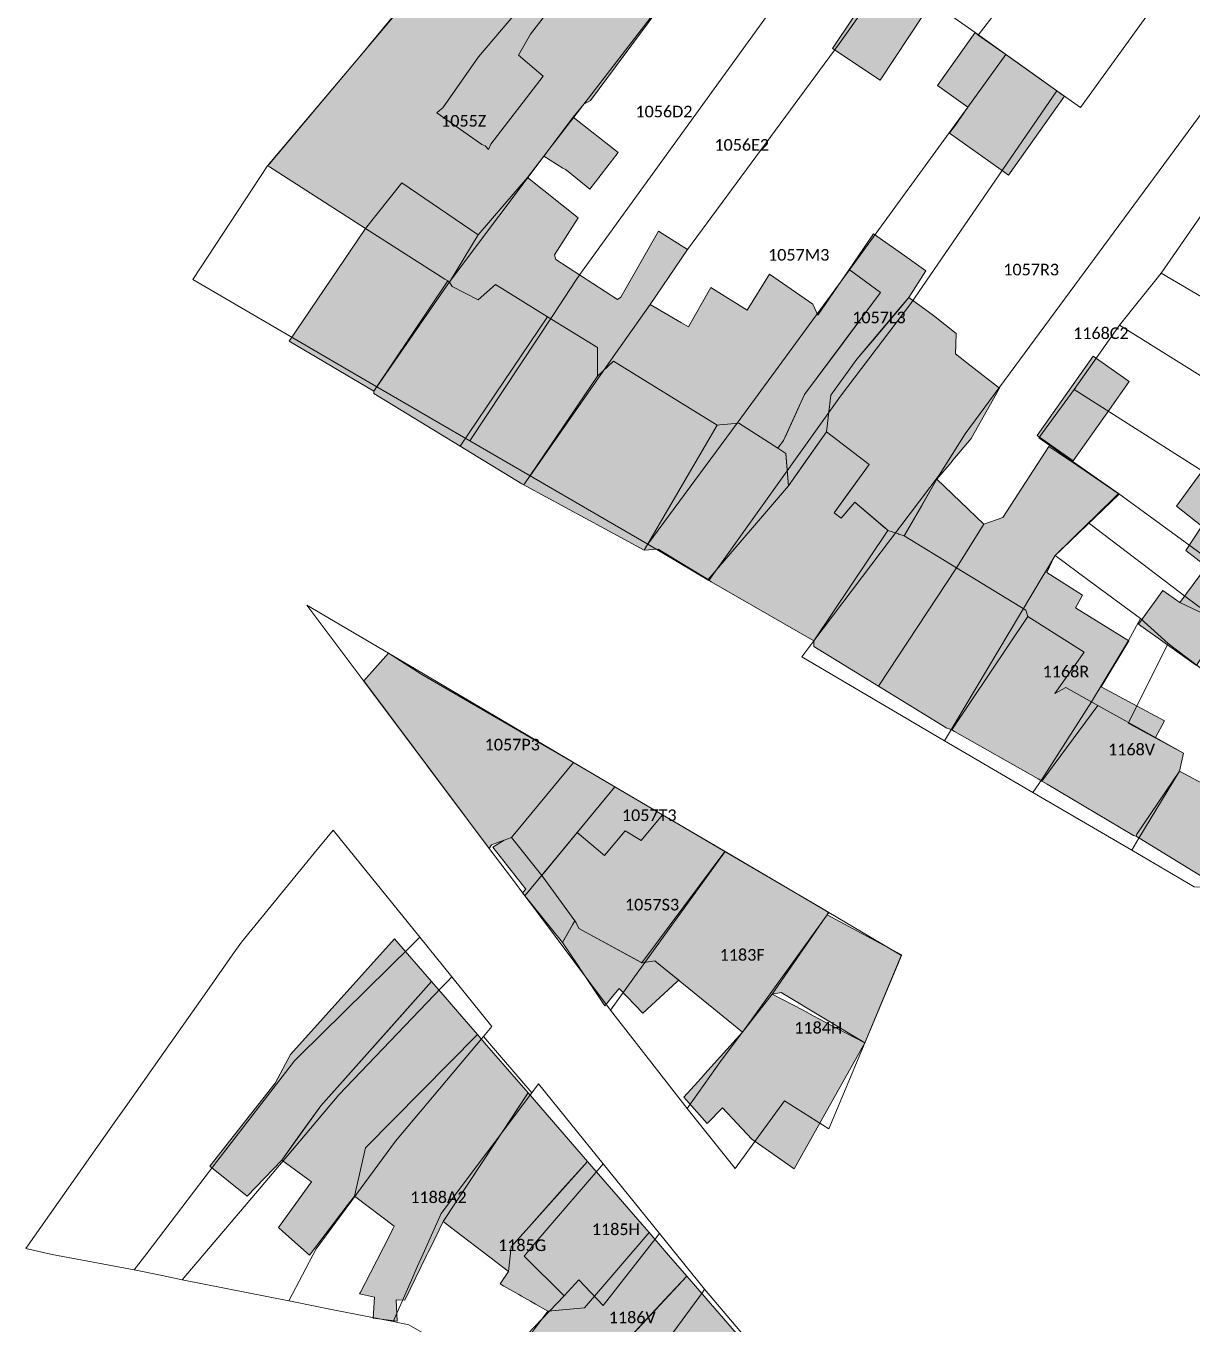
# Model space of a CAD drawing. Header units: metres. Extents: x 113120 to 240396, y 120329 to 242116.
# Drawn here: x 119540.3 to 119620.7, y 121761.3 to 121850.8 of the extents above; entities that cross this region are included whole.
import ezdxf

# ---------------------------------------------------------------- set-up
doc = ezdxf.new("R2010")
doc.units = ezdxf.units.M
doc.header["$LTSCALE"] = 3
for name, color, linetype, lineweight in [('Bpn_CaPa', 78, 'Continuous', 0), ('Bpn_ReBu', 4, 'Continuous', 0), ('Bpt_CaNu', 7, 'Continuous', 0), ('Hachure bâtiment', 11, 'Continuous', 0)]:
    doc.layers.add(name, color=color, linetype=linetype, lineweight=lineweight)
doc.styles.add('Legend', font='')
doc.styles.get('Legend').set_extended_font_data('Calibri')

msp = doc.modelspace()

# ---------------------------------------------------------------- hatches: boundary and pattern name
at = {"layer": 'Hachure bâtiment'}
h = msp.add_hatch(color=256, dxfattribs=at)
h.dxf.hatch_style = 1
h.paths.add_polyline_path([(119571.956, 121842.535), (119572.186, 121842.279), (119572.361, 121842.648), (119575.956, 121847.337), (119574.252, 121848.786), (119575.097, 121850.226), (119578.619, 121854.834), (119577.577, 121855.811), (119571.518, 121848.667), (119569.051, 121845.164), (119568.82, 121844.968), (119568.646, 121844.801), (119571.736, 121842.631)], flags=16)
h.paths.add_polyline_path([(119571.338, 121858.217), (119575.01, 121862.591), (119575.05, 121862.679), (119580.264, 121858.982), (119585.952, 121854.929), (119586.032, 121854.872), (119579.218, 121845.669), (119578.769, 121845.411), (119578.022, 121844.506), (119576.005, 121841.814), (119574.881, 121840.357), (119571.495, 121836.41), (119566.215, 121839.976), (119563.728, 121836.846), (119557.105, 121841.077), (119556.978, 121841.158), (119557.153, 121841.351), (119557.347, 121841.58), (119563.327, 121848.702), (119566.651, 121852.719), (119567.549, 121853.704)])
h = msp.add_hatch(color=256, dxfattribs=at)
h.dxf.hatch_style = 1
h.paths.add_polyline_path([(119581.123, 121842.066), (119579.18, 121839.559), (119577.677, 121840.762), (119577.503, 121840.901), (119577.324, 121841.004), (119576.005, 121841.814), (119578.022, 121844.506)], flags=17)
h.paths.add_polyline_path([(119571.956, 121842.535), (119572.186, 121842.279), (119572.361, 121842.648), (119575.956, 121847.337), (119574.252, 121848.786), (119575.097, 121850.226), (119578.619, 121854.834), (119577.577, 121855.811), (119571.518, 121848.667), (119569.051, 121845.164), (119568.82, 121844.968), (119568.646, 121844.801), (119571.736, 121842.631)], flags=16)
h = msp.add_hatch(color=256, dxfattribs=at)
h.dxf.hatch_style = 1
h.paths.add_polyline_path([(119602.18, 121851.612), (119599.185, 121847.066), (119595.897, 121849.233), (119598.637, 121853.388)])
h = msp.add_hatch(color=256, dxfattribs=at)
h.dxf.hatch_style = 1
h.paths.add_polyline_path([(119611.411, 121846.278), (119611.655, 121846.104), (119611.869, 121845.95), (119608.02, 121840.518), (119607.522, 121840.871), (119603.953, 121843.401), (119604.112, 121843.627), (119604.285, 121843.873), (119605.22, 121845.201), (119603.12, 121846.701), (119605.72, 121850.334)])
h = msp.add_hatch(color=256, dxfattribs=at)
h.dxf.hatch_style = 1
h.paths.add_polyline_path([(119578.366, 121837.579), (119576.735, 121835.012), (119576.83, 121834.708), (119581.082, 121831.936), (119581.304, 121832.104), (119583.902, 121836.659), (119585.906, 121835.382), (119583.341, 121831.602), (119585.498, 121830.333), (119585.978, 121830.052), (119587.522, 121832.768), (119590.006, 121831.21), (119591.563, 121833.695), (119594.539, 121831.624), (119594.891, 121830.871), (119597.03, 121834.008), (119599.205, 121832.432), (119593.967, 121825.406), (119592.525, 121822.231), (119592.122, 121821.692), (119589.448, 121823.425), (119588.142, 121823.306), (119587.953, 121823.289), (119580.815, 121827.685), (119579.704, 121826.655), (119579.699, 121828.639), (119576.261, 121830.758), (119572.678, 121832.966), (119571.491, 121831.918), (119569.684, 121832.844), (119569.518, 121833.145), (119571.495, 121836.41), (119574.881, 121840.357)])
h = msp.add_hatch(color=256, dxfattribs=at)
h.dxf.hatch_style = 1
h.paths.add_polyline_path([(119571.495, 121836.41), (119569.518, 121833.145), (119569.389, 121833.227), (119569.199, 121833.348), (119563.728, 121836.846), (119566.215, 121839.976)])
h = msp.add_hatch(color=256, dxfattribs=at)
h.dxf.hatch_style = 1
h.paths.add_polyline_path([(119569.199, 121833.348), (119569.389, 121833.227), (119564.289, 121825.626), (119558.469, 121829.069), (119563.728, 121836.846)])
h = msp.add_hatch(color=256, dxfattribs=at)
h.dxf.hatch_style = 1
h.paths.add_polyline_path([(119592.686, 121821.327), (119592.122, 121821.692), (119592.525, 121822.231), (119592.604, 121822.406), (119592.63, 121822.462), (119593.967, 121825.406), (119596.159, 121828.346), (119599.205, 121832.432), (119597.03, 121834.008), (119598.708, 121836.472), (119600.866, 121834.95), (119602.318, 121833.926), (119601.141, 121832.078), (119600.593, 121831.426), (119598.662, 121829.129), (119597.567, 121827.826), (119595.786, 121825.355), (119595.641, 121824.197), (119595.47, 121822.825), (119593.876, 121820.557), (119592.854, 121819.104), (119592.689, 121821.292)])
h = msp.add_hatch(color=256, dxfattribs=at)
h.dxf.hatch_style = 1
h.paths.add_polyline_path([(119569.518, 121833.145), (119569.684, 121832.844), (119571.491, 121831.918), (119572.678, 121832.966), (119576.261, 121830.758), (119570.248, 121821.831), (119564.295, 121825.472), (119564.289, 121825.626), (119569.389, 121833.227)])
h = msp.add_hatch(color=256, dxfattribs=at)
h.dxf.hatch_style = 1
h.paths.add_polyline_path([(119600.838, 121815.662), (119600.471, 121815.776), (119600.442, 121815.786), (119599.713, 121816.032), (119599.564, 121816.16), (119599.553, 121816.169), (119597.437, 121817.984), (119596.852, 121817.299), (119596.634, 121817.045), (119596.483, 121816.868), (119596.006, 121817.233), (119596.017, 121817.248), (119596.888, 121818.455), (119597.94, 121819.913), (119598.408, 121820.561), (119595.47, 121822.825), (119595.786, 121825.355), (119597.567, 121827.826), (119600.468, 121831.278), (119601.141, 121832.078), (119602.861, 121830.846), (119604.422, 121829.607), (119604.391, 121828.856), (119604.391, 121828.85), (119604.39, 121828.825), (119604.365, 121828.21), (119605.449, 121827.357), (119607.385, 121825.833), (119605.445, 121822.369), (119604.19, 121820.869), (119604.059, 121820.713), (119603.088, 121819.553), (119602.049, 121817.755), (119600.898, 121815.766)])
h = msp.add_hatch(color=256, dxfattribs=at)
h.dxf.hatch_style = 1
h.paths.add_polyline_path([(119579.699, 121828.639), (119579.704, 121826.655), (119574.639, 121819.167), (119574.481, 121819.242), (119570.248, 121821.831), (119576.261, 121830.758)])
h = msp.add_hatch(color=256, dxfattribs=at)
h.dxf.hatch_style = 1
h.paths.add_polyline_path([(119587.953, 121823.289), (119582.924, 121814.676), (119574.787, 121819.087), (119574.639, 121819.167), (119579.704, 121826.655), (119580.815, 121827.685)])
h = msp.add_hatch(color=256, dxfattribs=at)
h.dxf.hatch_style = 1
h.paths.add_polyline_path([(119616.321, 121826.298), (119614.964, 121824.369), (119612.47, 121820.824), (119609.993, 121822.565), (119612.462, 121826.075), (119613.844, 121828.04)])
h = msp.add_hatch(color=256, dxfattribs=at)
h.dxf.hatch_style = 1
h.paths.add_polyline_path([(119592.122, 121821.692), (119592.686, 121821.327), (119592.854, 121819.104), (119587.331, 121812.644), (119583.881, 121814.739), (119582.924, 121814.676), (119587.953, 121823.289), (119588.142, 121823.306), (119589.448, 121823.425)])
h = msp.add_hatch(color=256, dxfattribs=at)
h.dxf.hatch_style = 1
h.paths.add_polyline_path([(119598.408, 121820.561), (119596.006, 121817.233), (119596.483, 121816.868), (119597.437, 121817.984), (119599.564, 121816.16), (119599.713, 121816.032), (119594.598, 121808.41), (119587.539, 121812.493), (119587.331, 121812.644), (119592.854, 121819.104), (119595.47, 121822.825)])
h = msp.add_hatch(color=256, dxfattribs=at)
h.dxf.hatch_style = 1
h.paths.add_polyline_path([(119612.796, 121820.469), (119615.636, 121818.535), (119611.195, 121814.259), (119610.653, 121813.118), (119613.12, 121811.568), (119612.62, 121810.701), (119616.312, 121808.426), (119614.403, 121805.251), (119618.753, 121802.901), (119618.133, 121801.757), (119614.162, 121803.969), (119611.955, 121805.198), (119611.203, 121804.782), (119613.239, 121807.634), (119609.345, 121810.106), (119609.199, 121810.544), (119604.439, 121813.458), (119606.32, 121816.451), (119607.62, 121816.918), (119610.803, 121821.818)])
h = msp.add_hatch(color=256, dxfattribs=at)
h.dxf.hatch_style = 1
h.paths.add_polyline_path([(119600.838, 121815.662), (119603.088, 121819.553), (119606.32, 121816.451), (119604.439, 121813.458)])
h = msp.add_hatch(color=256, dxfattribs=at)
h.dxf.hatch_style = 1
h.paths.add_polyline_path([(119626.777, 121816.953), (119626.759, 121816.637), (119626.732, 121816.182), (119625.018, 121813.798), (119624.854, 121813.569), (119624.112, 121812.538), (119621.662, 121813.543), (119620.238, 121814.642), (119621.342, 121816.323), (119619.599, 121817.689), (119621.254, 121820), (119623.091, 121818.986), (119626.406, 121817.158)])
h = msp.add_hatch(color=256, dxfattribs=at)
h.dxf.hatch_style = 1
h.paths.add_polyline_path([(119600.442, 121815.786), (119600.471, 121815.776), (119600.838, 121815.662), (119604.439, 121813.458), (119599.064, 121805.291), (119594.614, 121808.026), (119594.598, 121808.41), (119599.713, 121816.032)])
h = msp.add_hatch(color=256, dxfattribs=at)
h.dxf.hatch_style = 1
h.paths.add_polyline_path([(119609.199, 121810.544), (119609.345, 121810.106), (119604.114, 121802.287), (119603.934, 121802.351), (119603.764, 121802.402), (119599.064, 121805.291), (119604.439, 121813.458)])
h = msp.add_hatch(color=256, dxfattribs=at)
h.dxf.hatch_style = 1
h.paths.add_polyline_path([(119624.112, 121812.538), (119624.458, 121812.155), (119624.515, 121812.093), (119624.365, 121812.01), (119622.837, 121809.631), (119619.811, 121811.065), (119621.662, 121813.543)])
h = msp.add_hatch(color=256, dxfattribs=at)
h.dxf.hatch_style = 1
h.paths.add_polyline_path([(119620.967, 121806.719), (119616.964, 121809.579), (119618.656, 121811.886), (119619.811, 121811.065), (119622.837, 121809.631), (119621.781, 121807.986)])
h = msp.add_hatch(color=256, dxfattribs=at)
h.dxf.hatch_style = 1
h.paths.add_polyline_path([(119613.239, 121807.634), (119611.203, 121804.782), (119611.955, 121805.198), (119614.162, 121803.969), (119610.318, 121798.753), (119610.058, 121798.903), (119604.307, 121802.177), (119604.114, 121802.287), (119609.345, 121810.106)])
h = msp.add_hatch(color=256, dxfattribs=at)
h.dxf.hatch_style = 1
h.paths.add_polyline_path([(119567.603, 121806.101), (119578.045, 121800.023), (119573.783, 121794.858), (119573.281, 121794.684), (119572.41, 121794.354), (119572.253, 121794.101), (119563.603, 121805.651), (119565.303, 121807.568)])
h = msp.add_hatch(color=256, dxfattribs=at)
h.dxf.hatch_style = 1
h.paths.add_polyline_path([(119618.133, 121801.757), (119620.06, 121800.684), (119619.803, 121799.444), (119616.862, 121795.097), (119616.806, 121794.956), (119616.627, 121795.013), (119610.689, 121798.533), (119610.318, 121798.753), (119614.162, 121803.969)])
h = msp.add_hatch(color=256, dxfattribs=at)
h.dxf.hatch_style = 1
h.paths.add_polyline_path([(119580.776, 121798.434), (119580.906, 121798.358), (119575.865, 121792.248), (119573.877, 121794.741), (119573.783, 121794.858), (119578.045, 121800.023)])
h = msp.add_hatch(color=256, dxfattribs=at)
h.dxf.hatch_style = 1
h.paths.add_polyline_path([(119622.319, 121798.085), (119626.25, 121795.856), (119626.155, 121795.658), (119623.775, 121790.686), (119616.992, 121794.842), (119616.806, 121794.956), (119616.862, 121795.097), (119619.803, 121799.444)])
h = msp.add_hatch(color=256, dxfattribs=at)
h.dxf.hatch_style = 1
h.paths.add_polyline_path([(119581.052, 121798.272), (119588.486, 121793.899), (119582.749, 121786.235), (119578.413, 121788.601), (119578.243, 121788.979), (119578.133, 121789.131), (119576.125, 121791.891), (119575.865, 121792.248), (119580.906, 121798.358)])
h = msp.add_hatch(color=256, dxfattribs=at)
h.dxf.hatch_style = 1
h.paths.add_polyline_path([(119573.877, 121794.741), (119575.865, 121792.248), (119576.125, 121791.891), (119578.133, 121789.131), (119577.299, 121787.633), (119574.544, 121791.057), (119574.765, 121791.297), (119572.493, 121794.203), (119573.281, 121794.684), (119573.783, 121794.858)])
h = msp.add_hatch(color=256, dxfattribs=at)
h.dxf.hatch_style = 1
h.paths.add_polyline_path([(119595.453, 121789.801), (119595.604, 121789.704), (119595.523, 121789.531), (119595.397, 121789.348), (119591.747, 121784.071), (119589.701, 121781.45), (119583.657, 121786.355), (119583.216, 121786.297), (119582.749, 121786.235), (119588.486, 121793.899)])
h = msp.add_hatch(color=256, dxfattribs=at)
h.dxf.hatch_style = 1
h.paths.add_polyline_path([(119600.634, 121786.779), (119598.113, 121780.717), (119592.358, 121784.173), (119591.747, 121784.071), (119595.397, 121789.348), (119595.523, 121789.531)])
h = msp.add_hatch(color=256, dxfattribs=at)
h.dxf.hatch_style = 1
h.paths.add_polyline_path([(119581.195, 121784.46), (119580.833, 121784.02), (119580.435, 121783.535), (119580.206, 121783.256), (119579.147, 121784.85), (119578.592, 121785.686), (119578.343, 121786.061), (119577.299, 121787.633), (119577.615, 121788.2), (119577.972, 121788.842), (119578.133, 121789.131), (119578.243, 121788.979), (119578.413, 121788.601), (119582.683, 121786.271), (119582.749, 121786.235), (119583.216, 121786.297), (119583.657, 121786.355), (119583.7, 121786.32), (119585.299, 121785.022), (119585.176, 121784.91), (119582.816, 121782.767)])
h = msp.add_hatch(color=256, dxfattribs=at)
h.dxf.hatch_style = 1
h.paths.add_polyline_path([(119553, 121772.218), (119557.507, 121777.926), (119558.55, 121779.902), (119565.729, 121787.876), (119568.273, 121784.938), (119560.637, 121776.38), (119559.184, 121774.344), (119557.966, 121772.638), (119555.574, 121770.136)])
h = msp.add_hatch(color=256, dxfattribs=at)
h.dxf.hatch_style = 1
h.paths.add_polyline_path([(119568.273, 121784.938), (119569.209, 121783.858), (119570.193, 121782.721), (119571.43, 121781.294), (119563.735, 121773.488), (119562.965, 121770.155), (119562.371, 121769.376), (119562.034, 121768.934), (119559.865, 121766.089), (119558.038, 121767.709), (119557.724, 121767.987), (119560, 121771.131), (119557.966, 121772.638), (119560.637, 121776.38), (119565.719, 121782.075)])
h = msp.add_hatch(color=256, dxfattribs=at)
h.dxf.hatch_style = 1
h.paths.add_polyline_path([(119594.522, 121774.29), (119593.259, 121772.029), (119590.347, 121774.076), (119588.312, 121776.231), (119587.25, 121775.153), (119585.656, 121776.965), (119586.615, 121778.028), (119587.001, 121778.457), (119587.1, 121778.566), (119589.701, 121781.45), (119591.747, 121784.071), (119593.867, 121782.954), (119594.571, 121782.583), (119596.749, 121781.435), (119598.113, 121780.717)])
h = msp.add_hatch(color=256, dxfattribs=at)
h.dxf.hatch_style = 1
h.paths.add_polyline_path([(119563.382, 121763.53), (119564.059, 121764.857), (119565.389, 121767.467), (119565.636, 121767.951), (119565.699, 121768.073), (119562.965, 121770.155), (119563.735, 121773.488), (119571.43, 121781.294), (119571.437, 121781.286), (119572.065, 121780.56), (119573.512, 121778.889), (119574.926, 121777.257), (119569.072, 121768.403), (119568.214, 121766.641), (119568.043, 121766.289), (119567.931, 121766.059), (119566.426, 121762.967), (119565.841, 121763.003), (119565.905, 121761.534), (119564.244, 121761.742), (119564.344, 121763.177), (119563.32, 121763.409)])
h = msp.add_hatch(color=256, dxfattribs=at)
h.dxf.hatch_style = 1
h.paths.add_polyline_path([(119574.823, 121777.101), (119574.926, 121777.257), (119579.015, 121772.535), (119574.965, 121768.014), (119573.748, 121766.654), (119573.573, 121764.947), (119572.771, 121765.563), (119570.348, 121767.423), (119569.077, 121768.399), (119569.072, 121768.403), (119572.608, 121773.751)])
h = msp.add_hatch(color=256, dxfattribs=at)
h.dxf.hatch_style = 1
h.paths.add_polyline_path([(119576.29, 121762.214), (119575.429, 121762.707), (119575.094, 121762.9), (119574.461, 121763.262), (119574.348, 121763.327), (119574.286, 121763.362), (119573.458, 121763.837), (119573.26, 121763.95), (119573.011, 121764.093), (119573.573, 121764.947), (119573.748, 121766.654), (119574.965, 121768.014), (119577.3, 121770.621), (119579.015, 121772.535), (119582.772, 121768.197), (119583.26, 121767.633), (119578.809, 121762.459)])
h = msp.add_hatch(color=256, dxfattribs=at)
h.dxf.hatch_style = 1
h.paths.add_polyline_path([(119584.328, 121762.994), (119578.795, 121757.028), (119575.703, 121758.847), (119574.356, 121759.64), (119576.291, 121762.214), (119576.297, 121762.215), (119578.808, 121762.459), (119583.26, 121767.633), (119584.603, 121766.083), (119585.853, 121764.639)])
h = msp.add_hatch(color=256, dxfattribs=at)
h.dxf.hatch_style = 1
h.paths.add_polyline_path([(119585.853, 121764.639), (119595.957, 121752.972), (119590.112, 121753.588), (119584.238, 121755.623), (119582.086, 121756.369), (119578.795, 121757.028)])

# ---------------------------------------------------------------- linework, layer by layer
at = {"layer": 'Bpn_CaPa'}
for points in [[(119599.836, 121854.5), (119604.603, 121860.633), (119610.288, 121868.177), (119612.312, 121871.239), (119613.664, 121873.182), (119613.326, 121873.752), (119614.035, 121875.646), (119613.455, 121884.697), (119622.858, 121884.882), (119623.112, 121876.054), (119623.303, 121872.717), (119621.209, 121869.989), (119605.936, 121850.167), (119605.728, 121850.339), (119602.736, 121852.442), (119599.836, 121854.5)], [(119605.936, 121850.167), (119621.209, 121869.989), (119623.303, 121872.717), (119623.112, 121876.054), (119622.858, 121884.882), (119632.879, 121885.079), (119639.053, 121884.35), (119633.923, 121876.265), (119633.754, 121875.944), (119632.545, 121874.028), (119630.07, 121869.917), (119628.019, 121866.851), (119622.053, 121857.733), (119612.97, 121845.167), (119611.34, 121846.328), (119607.843, 121848.821), (119605.936, 121850.167)], [(119568.017, 121854.279), (119571.338, 121858.216), (119570.605, 121859.514), (119565.784, 121868.235), (119565.215, 121869.318), (119571.124, 121871.934), (119571.749, 121870.431), (119575.01, 121862.59), (119579.584, 121859.524), (119586.042, 121854.864), (119576.383, 121842.303), (119569.5, 121833.155), (119564.511, 121825.936), (119551.822, 121833.33), (119556.978, 121841.157), (119567.085, 121853.145), (119568.017, 121854.279)], [(119590.763, 121861.786), (119594.536, 121867.3), (119600.126, 121863.598), (119578.49, 121833.659), (119578.198, 121833.239), (119576.673, 121830.912), (119570.912, 121822.206), (119564.511, 121825.936), (119569.5, 121833.155), (119576.383, 121842.303), (119586.042, 121854.864), (119590.763, 121861.786)], [(119599.836, 121854.5), (119596.353, 121849.567), (119585.906, 121835.381), (119583.341, 121831.601), (119580.774, 121828), (119575.061, 121819.791), (119570.912, 121822.206), (119576.673, 121830.912), (119578.198, 121833.239), (119578.49, 121833.659), (119600.126, 121863.598), (119604.603, 121860.633), (119599.836, 121854.5)], [(119627.936, 121853.8), (119605.042, 121822.695), (119603.239, 121819.832), (119594.598, 121808.409), (119587.377, 121812.586), (119596.449, 121825.277), (119601.296, 121831.663), (119611.34, 121846.328), (119612.97, 121845.167), (119622.053, 121857.733), (119627.936, 121853.8)], [(119599.836, 121854.5), (119602.736, 121852.442), (119605.728, 121850.339), (119605.936, 121850.167), (119607.843, 121848.821), (119605.22, 121845.2), (119597.053, 121833.99), (119594.79, 121830.884), (119589.333, 121823.414), (119583.161, 121815.072), (119579.737, 121817.069), (119575.061, 121819.791), (119580.774, 121828), (119583.341, 121831.601), (119585.906, 121835.381), (119596.353, 121849.567), (119599.836, 121854.5)], [(119603.61, 121801.526), (119593.778, 121807.324), (119594.598, 121808.409), (119603.239, 121819.832), (119605.042, 121822.695), (119627.936, 121853.8), (119631.153, 121851.65), (119629.148, 121848.868), (119627.739, 121846.915), (119625.158, 121843.329), (119618.543, 121833.765), (119615.667, 121830.164), (119612.537, 121825.742), (119610.096, 121822.407), (119615.603, 121818.567), (119613.89, 121816.892), (119613.53, 121816.541), (119611.236, 121814.3), (119610.559, 121813.166), (119610.409, 121812.915), (119604.227, 121802.56), (119603.61, 121801.526)], [(119583.161, 121815.072), (119589.333, 121823.414), (119594.79, 121830.884), (119597.053, 121833.99), (119605.22, 121845.2), (119607.843, 121848.821), (119611.34, 121846.328), (119601.296, 121831.663), (119596.449, 121825.277), (119587.377, 121812.586), (119583.161, 121815.072)], [(119643.068, 121823.765), (119640.395, 121825.482), (119638.901, 121823.155), (119634.908, 121825.714), (119634.208, 121824.567), (119631.593, 121826.094), (119618.543, 121833.765), (119625.158, 121843.329), (119636.062, 121833.92), (119637.776, 121832.564), (119644.892, 121826.739), (119643.068, 121823.765)], [(119615.667, 121830.164), (119618.543, 121833.765), (119631.593, 121826.094), (119629.981, 121823.699), (119629.446, 121823.938), (119628.204, 121822.223), (119624.571, 121824.621), (119615.667, 121830.164)], [(119612.537, 121825.742), (119615.667, 121830.164), (119624.571, 121824.621), (119624.22, 121824.157), (119632.422, 121818.29), (119637.706, 121814.749), (119635.119, 121810.51), (119621.591, 121819.991), (119621.435, 121820.087), (119612.537, 121825.742)], [(119612.537, 121825.742), (119621.435, 121820.087), (119621.591, 121819.991), (119635.119, 121810.51), (119632.689, 121806.532), (119624.515, 121812.092), (119622.129, 121813.821), (119621.044, 121814.608), (119615.603, 121818.567), (119610.096, 121822.407), (119612.537, 121825.742)], [(119615.603, 121818.567), (119621.044, 121814.608), (119622.129, 121813.821), (119624.515, 121812.092), (119632.689, 121806.532), (119630.883, 121803.568), (119620.347, 121811.367), (119613.53, 121816.541), (119613.89, 121816.892), (119615.603, 121818.567)], [(119611.236, 121814.3), (119613.53, 121816.541), (119620.347, 121811.367), (119630.883, 121803.568), (119628.87, 121800.257), (119623.489, 121804.827), (119619.021, 121808.236), (119617.12, 121809.95), (119613.561, 121812.582), (119611.236, 121814.3)], [(119611.236, 121814.3), (119613.561, 121812.582), (119617.12, 121809.95), (119616.276, 121808.447), (119613.737, 121804.205), (119610.311, 121798.864), (119609.688, 121797.961), (119603.61, 121801.526), (119604.227, 121802.56), (119610.409, 121812.915), (119610.559, 121813.166), (119611.236, 121814.3)], [(119578.295, 121795.207), (119574.704, 121790.839), (119573.839, 121791.986), (119572.253, 121794.1), (119563.603, 121805.65), (119559.689, 121810.876), (119565.303, 121807.567), (119580.906, 121798.357), (119578.295, 121795.207)], [(119619.803, 121799.443), (119616.988, 121794.808), (119616.501, 121793.984), (119609.688, 121797.961), (119610.311, 121798.864), (119613.737, 121804.205), (119616.276, 121808.447), (119617.12, 121809.95), (119619.021, 121808.236), (119616.248, 121802.75), (119620.06, 121800.683), (119619.803, 121799.443)], [(119626.29, 121795.841), (119624.893, 121796.616), (119622.312, 121798.071), (119619.803, 121799.443), (119620.06, 121800.683), (119616.248, 121802.75), (119619.021, 121808.236), (119623.489, 121804.827), (119628.87, 121800.257), (119626.29, 121795.841)], [(119626.29, 121795.841), (119625.69, 121794.806), (119624.361, 121791.945), (119622.585, 121791.415), (119620.806, 121791.459), (119616.501, 121793.984), (119616.988, 121794.808), (119619.803, 121799.443), (119622.312, 121798.071), (119624.893, 121796.616), (119626.29, 121795.841)], [(119578.295, 121795.207), (119580.906, 121798.357), (119584.187, 121796.436), (119582.719, 121794.665), (119581.599, 121795.326), (119580.195, 121793.632), (119578.295, 121795.207)], [(119580.602, 121782.959), (119578.075, 121786.333), (119575.426, 121789.869), (119574.704, 121790.839), (119578.295, 121795.207), (119580.195, 121793.632), (119581.599, 121795.326), (119582.719, 121794.665), (119584.187, 121796.436), (119588.488, 121793.901), (119583.274, 121786.666), (119580.602, 121782.959)], [(119561.491, 121795.375), (119567.462, 121787.991), (119566.843, 121787.38), (119559.175, 121779.817), (119558.836, 121779.483), (119553.493, 121772.527), (119548.66, 121766.186), (119547.795, 121765.068), (119542.146, 121766.136), (119540.336, 121766.531), (119546.419, 121775.207), (119547.318, 121776.49), (119549.566, 121779.659), (119552.792, 121784.249), (119554.54, 121786.757), (119555.171, 121787.652), (119560.195, 121793.792), (119561.491, 121795.375)], [(119580.602, 121782.959), (119583.274, 121786.666), (119588.488, 121793.901), (119595.637, 121789.687), (119589.701, 121781.449), (119588.226, 121779.49), (119585.879, 121776.197), (119580.602, 121782.959)], [(119585.879, 121776.197), (119588.226, 121779.49), (119589.701, 121781.449), (119595.637, 121789.687), (119600.636, 121786.74), (119595.634, 121774.796), (119592.586, 121776.722), (119589.199, 121772.053), (119585.879, 121776.197)], [(119551.099, 121764.389), (119549.707, 121764.667), (119547.795, 121765.068), (119548.66, 121766.186), (119553.493, 121772.527), (119558.836, 121779.483), (119559.175, 121779.817), (119566.843, 121787.38), (119567.462, 121787.991), (119569.674, 121785.256), (119569.38, 121784.951), (119568.967, 121784.523), (119561.893, 121777.126), (119559.199, 121773.947), (119556.531, 121770.799), (119551.099, 121764.389)], [(119558.442, 121762.928), (119551.099, 121764.389), (119556.531, 121770.799), (119559.199, 121773.947), (119561.893, 121777.126), (119568.967, 121784.523), (119569.38, 121784.951), (119569.674, 121785.256), (119572.437, 121781.839), (119571.855, 121781.146), (119565.785, 121773.935), (119563.095, 121770.284), (119560.32, 121766.517), (119558.442, 121762.928)], [(119558.442, 121762.928), (119560.32, 121766.517), (119563.095, 121770.284), (119565.785, 121773.935), (119571.855, 121781.146), (119575.172, 121777.268), (119568.925, 121768.953), (119567.694, 121766.177), (119567.291, 121765.268), (119566.89, 121764.364), (119565.62, 121761.5), (119561.492, 121762.322), (119558.795, 121762.858), (119558.442, 121762.928)], [(119580.087, 121772.378), (119579.723, 121771.946), (119575.468, 121766.975), (119574.651, 121766.021), (119577.398, 121763.286), (119572.37, 121758.017), (119566.704, 121761.285), (119565.62, 121761.5), (119566.89, 121764.364), (119567.291, 121765.268), (119567.694, 121766.177), (119568.925, 121768.953), (119575.172, 121777.268), (119575.634, 121777.884), (119580.087, 121772.378)], [(119580.087, 121772.378), (119583.978, 121767.566), (119583.734, 121767.255), (119580.097, 121762.61), (119578.414, 121764.39), (119577.398, 121763.286), (119574.651, 121766.021), (119575.468, 121766.975), (119579.723, 121771.946), (119580.087, 121772.378)], [(119587.077, 121763.733), (119586.948, 121763.497), (119582.088, 121756.912), (119578.53, 121757.728), (119577.979, 121757.107), (119577.259, 121755.195), (119572.37, 121758.017), (119577.398, 121763.286), (119578.414, 121764.39), (119580.097, 121762.61), (119583.734, 121767.255), (119583.978, 121767.566), (119587.077, 121763.733)], [(119587.077, 121763.733), (119590.15, 121760.096), (119590.04, 121759.972), (119585.671, 121755.401), (119582.767, 121752.952), (119577.259, 121755.195), (119577.979, 121757.107), (119578.53, 121757.728), (119582.088, 121756.912), (119586.948, 121763.497), (119587.077, 121763.733)]]:
    msp.add_lwpolyline(points, close=True, dxfattribs=at)
at = {"layer": 'Bpn_ReBu'}
for points in [[(119571.338, 121858.217), (119575.01, 121862.591), (119575.05, 121862.679), (119580.264, 121858.982), (119585.952, 121854.929), (119586.032, 121854.872), (119579.218, 121845.669), (119578.769, 121845.411), (119578.022, 121844.506), (119576.005, 121841.814), (119574.881, 121840.357), (119571.495, 121836.41), (119566.215, 121839.976), (119563.728, 121836.846), (119557.105, 121841.077), (119556.978, 121841.158), (119557.153, 121841.351), (119557.347, 121841.58), (119563.327, 121848.702), (119566.651, 121852.719), (119567.549, 121853.704), (119571.338, 121858.217)], [(119571.956, 121842.535), (119572.186, 121842.279), (119572.361, 121842.648), (119575.956, 121847.337), (119574.252, 121848.786), (119575.097, 121850.226), (119578.619, 121854.834), (119577.577, 121855.811), (119571.518, 121848.667), (119569.051, 121845.164), (119568.82, 121844.968), (119568.646, 121844.801), (119571.736, 121842.631), (119571.956, 121842.535)], [(119602.18, 121851.612), (119599.185, 121847.066), (119595.897, 121849.233), (119598.637, 121853.388), (119602.18, 121851.612)], [(119611.411, 121846.278), (119611.655, 121846.104), (119611.869, 121845.95), (119608.02, 121840.518), (119607.522, 121840.871), (119603.953, 121843.401), (119604.112, 121843.627), (119604.285, 121843.873), (119605.22, 121845.201), (119603.12, 121846.701), (119605.72, 121850.334), (119611.411, 121846.278)], [(119581.123, 121842.066), (119579.18, 121839.559), (119577.677, 121840.762), (119577.503, 121840.901), (119577.324, 121841.004), (119576.005, 121841.814), (119578.022, 121844.506), (119581.123, 121842.066)], [(119578.366, 121837.579), (119576.735, 121835.012), (119576.83, 121834.708), (119581.082, 121831.936), (119581.304, 121832.104), (119583.902, 121836.659), (119585.906, 121835.382), (119583.341, 121831.602), (119585.498, 121830.333), (119585.978, 121830.052), (119587.522, 121832.768), (119590.006, 121831.21), (119591.563, 121833.695), (119594.539, 121831.624), (119594.891, 121830.871), (119597.03, 121834.008), (119599.205, 121832.432), (119593.967, 121825.406), (119592.525, 121822.231), (119592.122, 121821.692), (119589.448, 121823.425), (119588.142, 121823.306), (119587.953, 121823.289), (119580.815, 121827.685), (119579.704, 121826.655), (119579.699, 121828.639), (119576.261, 121830.758), (119572.678, 121832.966), (119571.491, 121831.918), (119569.684, 121832.844), (119569.518, 121833.145), (119571.495, 121836.41), (119574.881, 121840.357), (119578.366, 121837.579)], [(119571.495, 121836.41), (119569.518, 121833.145), (119569.389, 121833.227), (119569.199, 121833.348), (119563.728, 121836.846), (119566.215, 121839.976), (119571.495, 121836.41)], [(119569.199, 121833.348), (119569.389, 121833.227), (119564.289, 121825.626), (119558.469, 121829.069), (119563.728, 121836.846), (119569.199, 121833.348)], [(119592.686, 121821.327), (119592.122, 121821.692), (119592.525, 121822.231), (119592.604, 121822.406), (119592.63, 121822.462), (119593.967, 121825.406), (119596.159, 121828.346), (119599.205, 121832.432), (119597.03, 121834.008), (119598.708, 121836.472), (119600.866, 121834.95), (119602.318, 121833.926), (119601.141, 121832.078), (119600.593, 121831.426), (119598.662, 121829.129), (119597.567, 121827.826), (119595.786, 121825.355), (119595.641, 121824.197), (119595.47, 121822.825), (119593.876, 121820.557), (119592.854, 121819.104), (119592.689, 121821.292), (119592.686, 121821.327)], [(119569.518, 121833.145), (119569.684, 121832.844), (119571.491, 121831.918), (119572.678, 121832.966), (119576.261, 121830.758), (119570.248, 121821.831), (119564.295, 121825.472), (119564.289, 121825.626), (119569.389, 121833.227), (119569.518, 121833.145)], [(119600.838, 121815.662), (119600.471, 121815.776), (119600.442, 121815.786), (119599.713, 121816.032), (119599.564, 121816.16), (119599.553, 121816.169), (119597.437, 121817.984), (119596.852, 121817.299), (119596.634, 121817.045), (119596.483, 121816.868), (119596.006, 121817.233), (119596.017, 121817.248), (119596.888, 121818.455), (119597.94, 121819.913), (119598.408, 121820.561), (119595.47, 121822.825), (119595.786, 121825.355), (119597.567, 121827.826), (119600.468, 121831.278), (119601.141, 121832.078), (119602.861, 121830.846), (119604.422, 121829.607), (119604.391, 121828.856), (119604.391, 121828.85), (119604.39, 121828.825), (119604.365, 121828.21), (119605.449, 121827.357), (119607.385, 121825.833), (119605.445, 121822.369), (119604.19, 121820.869), (119604.059, 121820.713), (119603.088, 121819.553), (119602.049, 121817.755), (119600.898, 121815.766), (119600.838, 121815.662)], [(119579.699, 121828.639), (119579.704, 121826.655), (119574.639, 121819.167), (119574.481, 121819.242), (119570.248, 121821.831), (119576.261, 121830.758), (119579.699, 121828.639)], [(119587.953, 121823.289), (119582.924, 121814.676), (119574.787, 121819.087), (119574.639, 121819.167), (119579.704, 121826.655), (119580.815, 121827.685), (119587.953, 121823.289)], [(119616.321, 121826.298), (119614.964, 121824.369), (119612.47, 121820.824), (119609.993, 121822.565), (119612.462, 121826.075), (119613.844, 121828.04), (119616.321, 121826.298)], [(119592.122, 121821.692), (119592.686, 121821.327), (119592.854, 121819.104), (119587.331, 121812.644), (119583.881, 121814.739), (119582.924, 121814.676), (119587.953, 121823.289), (119588.142, 121823.306), (119589.448, 121823.425), (119592.122, 121821.692)], [(119598.408, 121820.561), (119596.006, 121817.233), (119596.483, 121816.868), (119597.437, 121817.984), (119599.564, 121816.16), (119599.713, 121816.032), (119594.598, 121808.41), (119587.539, 121812.493), (119587.331, 121812.644), (119592.854, 121819.104), (119595.47, 121822.825), (119598.408, 121820.561)], [(119612.796, 121820.469), (119615.636, 121818.535), (119611.195, 121814.259), (119610.653, 121813.118), (119613.12, 121811.568), (119612.62, 121810.701), (119616.312, 121808.426), (119614.403, 121805.251), (119618.753, 121802.901), (119618.133, 121801.757), (119614.162, 121803.969), (119611.955, 121805.198), (119611.203, 121804.782), (119613.239, 121807.634), (119609.345, 121810.106), (119609.199, 121810.544), (119604.439, 121813.458), (119606.32, 121816.451), (119607.62, 121816.918), (119610.803, 121821.818), (119612.796, 121820.469)], [(119600.838, 121815.662), (119603.088, 121819.553), (119606.32, 121816.451), (119604.439, 121813.458), (119600.838, 121815.662)], [(119626.777, 121816.953), (119626.759, 121816.637), (119626.732, 121816.182), (119625.018, 121813.798), (119624.854, 121813.569), (119624.112, 121812.538), (119621.662, 121813.543), (119620.238, 121814.642), (119621.342, 121816.323), (119619.599, 121817.689), (119621.254, 121820), (119623.091, 121818.986), (119626.406, 121817.158), (119626.777, 121816.953)], [(119600.442, 121815.786), (119600.471, 121815.776), (119600.838, 121815.662), (119604.439, 121813.458), (119599.064, 121805.291), (119594.614, 121808.026), (119594.598, 121808.41), (119599.713, 121816.032), (119600.442, 121815.786)], [(119609.199, 121810.544), (119609.345, 121810.106), (119604.114, 121802.287), (119603.934, 121802.351), (119603.764, 121802.402), (119599.064, 121805.291), (119604.439, 121813.458), (119609.199, 121810.544)], [(119624.112, 121812.538), (119624.458, 121812.155), (119624.515, 121812.093), (119624.365, 121812.01), (119622.837, 121809.631), (119619.811, 121811.065), (119621.662, 121813.543), (119624.112, 121812.538)], [(119620.967, 121806.719), (119616.964, 121809.579), (119618.656, 121811.886), (119619.811, 121811.065), (119622.837, 121809.631), (119621.781, 121807.986), (119620.967, 121806.719)], [(119613.239, 121807.634), (119611.203, 121804.782), (119611.955, 121805.198), (119614.162, 121803.969), (119610.318, 121798.753), (119610.058, 121798.903), (119604.307, 121802.177), (119604.114, 121802.287), (119609.345, 121810.106), (119613.239, 121807.634)], [(119567.603, 121806.101), (119578.045, 121800.023), (119573.783, 121794.858), (119573.281, 121794.684), (119572.41, 121794.354), (119572.253, 121794.101), (119563.603, 121805.651), (119565.303, 121807.568), (119567.603, 121806.101)], [(119618.133, 121801.757), (119620.06, 121800.684), (119619.803, 121799.444), (119616.862, 121795.097), (119616.806, 121794.956), (119616.627, 121795.013), (119610.689, 121798.533), (119610.318, 121798.753), (119614.162, 121803.969), (119618.133, 121801.757)], [(119580.776, 121798.434), (119580.906, 121798.358), (119575.865, 121792.248), (119573.877, 121794.741), (119573.783, 121794.858), (119578.045, 121800.023), (119580.776, 121798.434)], [(119622.319, 121798.085), (119626.25, 121795.856), (119626.155, 121795.658), (119623.775, 121790.686), (119616.992, 121794.842), (119616.806, 121794.956), (119616.862, 121795.097), (119619.803, 121799.444), (119622.319, 121798.085)], [(119581.052, 121798.272), (119588.486, 121793.899), (119582.749, 121786.235), (119578.413, 121788.601), (119578.243, 121788.979), (119578.133, 121789.131), (119576.125, 121791.891), (119575.865, 121792.248), (119580.906, 121798.358), (119581.052, 121798.272)], [(119573.877, 121794.741), (119575.865, 121792.248), (119576.125, 121791.891), (119578.133, 121789.131), (119577.299, 121787.633), (119574.544, 121791.057), (119574.765, 121791.297), (119572.493, 121794.203), (119573.281, 121794.684), (119573.783, 121794.858), (119573.877, 121794.741)], [(119595.453, 121789.801), (119595.604, 121789.704), (119595.523, 121789.531), (119595.397, 121789.348), (119591.747, 121784.071), (119589.701, 121781.45), (119583.657, 121786.355), (119583.216, 121786.297), (119582.749, 121786.235), (119588.486, 121793.899), (119595.453, 121789.801)], [(119600.634, 121786.779), (119598.113, 121780.717), (119592.358, 121784.173), (119591.747, 121784.071), (119595.397, 121789.348), (119595.523, 121789.531), (119600.634, 121786.779)], [(119581.195, 121784.46), (119580.833, 121784.02), (119580.435, 121783.535), (119580.206, 121783.256), (119579.147, 121784.85), (119578.592, 121785.686), (119578.343, 121786.061), (119577.299, 121787.633), (119577.615, 121788.2), (119577.972, 121788.842), (119578.133, 121789.131), (119578.243, 121788.979), (119578.413, 121788.601), (119582.683, 121786.271), (119582.749, 121786.235), (119583.216, 121786.297), (119583.657, 121786.355), (119583.7, 121786.32), (119585.299, 121785.022), (119585.176, 121784.91), (119582.816, 121782.767), (119581.195, 121784.46)], [(119553, 121772.218), (119557.507, 121777.926), (119558.55, 121779.902), (119565.729, 121787.876), (119568.273, 121784.938), (119560.637, 121776.38), (119559.184, 121774.344), (119557.966, 121772.638), (119555.574, 121770.136), (119553, 121772.218)], [(119568.273, 121784.938), (119569.209, 121783.858), (119570.193, 121782.721), (119571.43, 121781.294), (119563.735, 121773.488), (119562.965, 121770.155), (119562.371, 121769.376), (119562.034, 121768.934), (119559.865, 121766.089), (119558.038, 121767.709), (119557.724, 121767.987), (119560, 121771.131), (119557.966, 121772.638), (119560.637, 121776.38), (119565.719, 121782.075), (119568.273, 121784.938)], [(119594.522, 121774.29), (119593.259, 121772.029), (119590.347, 121774.076), (119588.312, 121776.231), (119587.25, 121775.153), (119585.656, 121776.965), (119586.615, 121778.028), (119587.001, 121778.457), (119587.1, 121778.566), (119589.701, 121781.45), (119591.747, 121784.071), (119593.867, 121782.954), (119594.571, 121782.583), (119596.749, 121781.435), (119598.113, 121780.717), (119594.522, 121774.29)], [(119563.382, 121763.53), (119564.059, 121764.857), (119565.389, 121767.467), (119565.636, 121767.951), (119565.699, 121768.073), (119562.965, 121770.155), (119563.735, 121773.488), (119571.43, 121781.294), (119571.437, 121781.286), (119572.065, 121780.56), (119573.512, 121778.889), (119574.926, 121777.257), (119569.072, 121768.403), (119568.214, 121766.641), (119568.043, 121766.289), (119567.931, 121766.059), (119566.426, 121762.967), (119565.841, 121763.003), (119565.905, 121761.534), (119564.244, 121761.742), (119564.344, 121763.177), (119563.32, 121763.409), (119563.382, 121763.53)], [(119574.823, 121777.101), (119574.926, 121777.257), (119579.015, 121772.535), (119574.965, 121768.014), (119573.748, 121766.654), (119573.573, 121764.947), (119572.771, 121765.563), (119570.348, 121767.423), (119569.077, 121768.399), (119569.072, 121768.403), (119572.608, 121773.751), (119574.823, 121777.101)], [(119576.29, 121762.214), (119575.429, 121762.707), (119575.094, 121762.9), (119574.461, 121763.262), (119574.348, 121763.327), (119574.286, 121763.362), (119573.458, 121763.837), (119573.26, 121763.95), (119573.011, 121764.093), (119573.573, 121764.947), (119573.748, 121766.654), (119574.965, 121768.014), (119577.3, 121770.621), (119579.015, 121772.535), (119582.772, 121768.197), (119583.26, 121767.633), (119578.809, 121762.459), (119576.29, 121762.214)], [(119584.328, 121762.994), (119578.795, 121757.028), (119575.703, 121758.847), (119574.356, 121759.64), (119576.291, 121762.214), (119576.297, 121762.215), (119578.808, 121762.459), (119583.26, 121767.633), (119584.603, 121766.083), (119585.853, 121764.639), (119584.328, 121762.994)], [(119585.853, 121764.639), (119595.957, 121752.972), (119590.112, 121753.588), (119584.238, 121755.623), (119582.086, 121756.369), (119578.795, 121757.028), (119585.853, 121764.639)]]:
    msp.add_lwpolyline(points, close=True, dxfattribs=at)

# ---------------------------------------------------------------- texts
at = {"layer": 'Bpt_CaNu', "char_height": 0.8, "attachment_point": 7, "style": 'Legend'}
for s, insert in [('1055Z', (119568.932, 121843.848)), ('1056D2', (119582.318, 121844.489)), ('1056E2', (119587.758, 121842.19)), ('1057M3', (119591.452, 121834.613)), ('1057R3', (119607.657, 121833.598)), ('1057L3', (119597.25, 121830.297)), ('1168C2', (119612.465, 121829.212)), ('1168R', (119610.365, 121805.895)), ('1057P3', (119571.932, 121800.857)), ('1168V', (119614.874, 121800.52)), ('1057T3', (119581.384, 121795.994)), ('1057S3', (119581.596, 121789.829)), ('1183F', (119588.12, 121786.365)), ('1184H', (119593.257, 121781.342)), ('1188A2', (119566.807, 121769.662)), ('1185H', (119579.314, 121767.454)), ('1185G', (119572.853, 121766.353)), ('1186V', (119580.482, 121761.38))]:
    msp.add_mtext(s, dxfattribs=dict(at, insert=insert))

doc.saveas('drawing.dxf')
